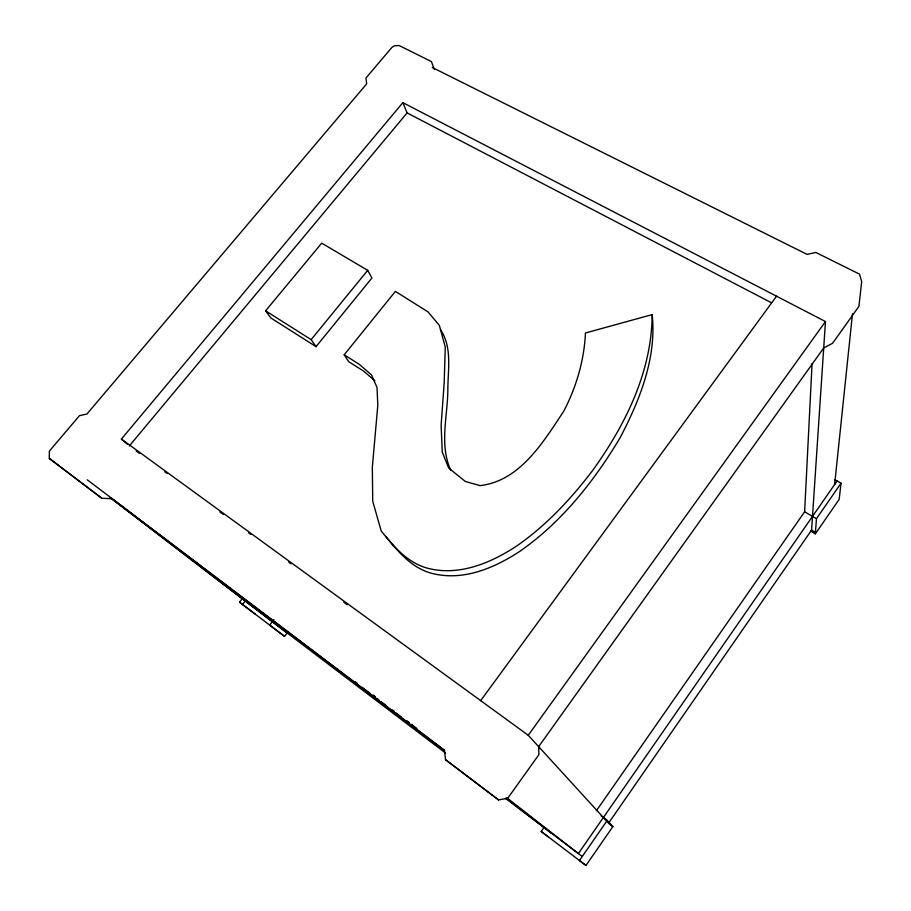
<?xml version="1.0" encoding="UTF-8"?>
<svg xmlns="http://www.w3.org/2000/svg" width="911" height="911" viewBox="0 0 911 911"><rect width="100%" height="100%" fill="white"/><g stroke="black" fill="none" stroke-linecap="round" stroke-linejoin="round"><path stroke-width="1.37" d="M444.591 750.584L111.916 498.716L101.816 498.26L49.308 458.438L49.365 451.127L79.462 415.667L86.955 414.004L366.655 83.892L365.96 77.993L391.946 47.372L394.486 45.766L399.143 45.55L431.427 61.584L434.342 69.521M596.454 810.653L804.629 511.777L812.065 363.569M612.317 825.981L608.548 823.191L811.587 530.122L825.468 321.549L402.856 102.647L121.379 439.068L127.335 444.238M810.437 530.988L815.322 533.869L816.461 518.701L841.035 483.251L834.658 479.619M652.174 314.614C651.752 371.995 625.379 425.004 592.492 470.657C570.958 499.012 546.406 525.226 517.118 545.723C490.722 563.203 458.279 576.811 426.337 567.883C406.579 561.962 393.768 546.361 381.219 531.045L372.736 501.255L372.326 467.286L377.814 405.167L377.017 387.505L371.517 374.911L359.276 364.32L344.187 354.812L395.397 291.372L427.988 311.881L439.364 325.386L445.263 346.954L444.192 382.688L441.129 425.232L442.256 452.129L448.645 468.003L465.35 481.475L480.063 485.609C520.09 481.008 543.377 441.903 563.693 411.294C576.39 387.016 584.167 360.403 585.454 332.982L652.174 314.614C656.785 357.909 639.716 400.407 619.89 438.134C593.904 481.429 561.859 521.957 520.158 551.098C494.058 568.396 461.968 581.833 430.391 572.962C410.827 567.075 398.141 551.61 385.706 536.442M834.635 484.515L852.491 313.737M841.035 483.251L839.156 499.41L815.322 533.869M607.261 820.401L579.43 860.542L585.989 865.45L612.864 826.584L607.261 820.401L601.169 815.903M837.084 480.997L578.36 853.561L507.131 798.013M585.989 865.45L541.191 831.47L543.969 827.507M608.548 823.191L528.266 735.279L825.468 321.549M480.678 700.639L776.536 296.212M273.949 619.628L269.656 625.128L284.539 636.368L287.136 633.031L111.916 498.716M242.474 604.46L245.139 601.078L445.468 752.998M284.539 636.368L239.491 602.194L242.918 597.855M316.049 346.635L311.152 339.632L367.691 270.328L321.72 243.157L265.602 310.822L270.874 317.996L316.049 346.635L371.939 277.969L367.691 270.328M129.316 445.957L407.103 112.896L402.856 102.647M87.274 479.835L444.431 750.197L445.536 759.694L487.704 791.75L498.579 799.904L507.7 798.332L538.891 754.65L538.652 746.656L823.703 347.968L832.563 343.299L858.902 306.403L861.692 281.613L859.517 274.143L815.857 252.461L807.112 254.397L432.269 67.482M407.103 112.896L771.526 302.794M804.629 511.777L816.461 518.701M811.587 530.122L815.436 532.4M265.602 310.822L311.152 339.632M121.379 439.068L528.266 735.279M136.194 450.968L139.634 453.473M164.868 471.864L167.168 473.526M219.915 511.959L223.354 514.464M248.589 532.844L250.878 534.518M288.73 562.087L291.019 563.761M343.777 602.194L347.216 604.699M609.482 824.091L612.864 826.584M445.536 759.694L498.579 799.904M541.191 831.47L548.889 837.266M373.168 695.218L375.423 696.926M354.88 681.565L357.146 683.284M372.963 695.252L375.23 696.961M392.185 709.794L394.44 711.502M365.493 689.866L369.968 693.26M376.687 698.338L378.919 700.024M381.162 701.721L385.638 705.103M395.704 712.721L401.295 716.957M406.887 721.193L409.13 722.89M411.362 724.575L416.953 728.811M505.491 798.355L582.231 856.499M49.308 458.438L101.816 498.26M239.491 602.194L255.057 613.968M110.083 497.611L245.139 601.078M362.214 687.35L364.377 689.023M406.864 720.931L409.107 722.674M411.351 724.416L415.837 727.889M506.083 798.082L551.588 833.417M374.865 380.832L363.74 371.187L348.788 361.735L344.187 354.812M440.389 329.588C452.391 346.943 447.916 369.65 447.836 389.498C447.722 416.008 439.125 445.012 450.751 470.133"/></g></svg>
